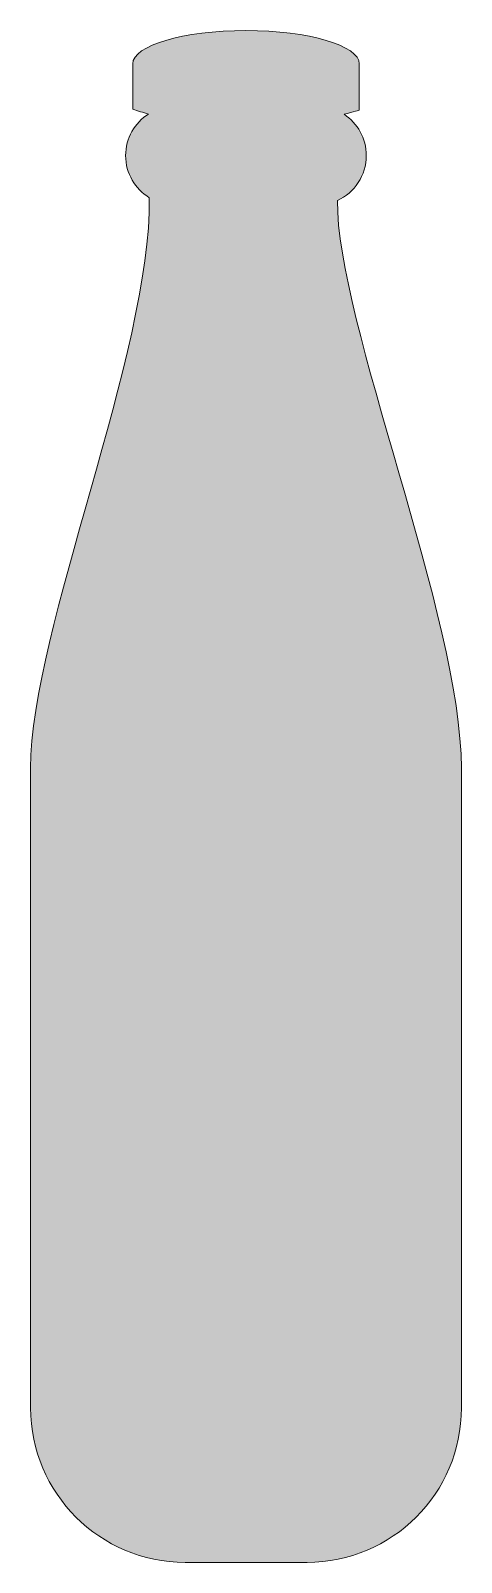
# Model space of a CAD drawing. Header units: inches. Extents: x 0 to 29, y 0 to 102.
import ezdxf

# ---------------------------------------------------------------- set-up
doc = ezdxf.new("R2010")
doc.units = ezdxf.units.IN
doc.header["$MEASUREMENT"] = 0
doc.layers.add('Layer 1', color=7, linetype='Continuous')

msp = doc.modelspace()

# ---------------------------------------------------------------- hatches: boundary and pattern name
at = {"layer": 'Layer 1', "true_color": 0x1b75bb}
h = msp.add_hatch(color=152, dxfattribs=at)
h.dxf.hatch_style = 2
edge = h.paths.add_edge_path()
edge.add_spline(control_points=[(22.26, 93.31), (22.26, 94.46), (21.68, 95.46), (20.79, 96.05), (21.44, 96.21), (21.8, 96.33), (21.8, 96.33), (21.8, 96.33), (21.8, 99.39), (21.8, 99.39), (21.8, 100.61), (18.44, 101.6), (14.28, 101.6), (10.13, 101.6), (6.77, 100.61), (6.77, 99.39), (6.77, 99.39), (6.77, 96.38), (6.77, 96.38), (7.12, 96.27), (7.46, 96.17), (7.81, 96.07), (6.91, 95.49), (6.3, 94.47), (6.3, 93.31), (6.3, 92.13), (6.93, 91.1), (7.87, 90.52), (8.02, 80.25), (0, 61.84), (0, 52.67), (0, 52.67), (0, 10.24), (0, 10.24), (0, 4.59), (4.59, 0), (10.24, 0), (10.24, 0), (18.33, 0), (18.33, 0), (23.98, 0), (28.57, 4.59), (28.57, 10.24), (28.57, 10.24), (28.57, 52.67), (28.57, 52.67), (28.57, 62.68), (20.25, 82.36), (20.35, 90.33), (21.48, 90.85), (22.26, 91.99), (22.26, 93.31)], knot_values=[0, 0, 0, 0, 1, 1, 1, 2, 2, 2, 3, 3, 3, 4, 4, 4, 5, 5, 5, 6, 6, 6, 7, 7, 7, 8, 8, 8, 9, 9, 9, 10, 10, 10, 11, 11, 11, 12, 12, 12, 13, 13, 13, 14, 14, 14, 15, 15, 15, 16, 16, 16, 17, 17, 17, 17], degree=3, periodic=1)

# ---------------------------------------------------------------- linework, layer by layer
at = {"layer": 'Layer 1', "lineweight": 0}
msp.add_open_spline([(22.26, 93.31), (22.26, 94.46), (21.68, 95.46), (20.79, 96.05), (21.44, 96.21), (21.8, 96.33), (21.8, 96.33), (21.8, 96.33), (21.8, 99.39), (21.8, 99.39), (21.8, 100.61), (18.44, 101.6), (14.28, 101.6), (10.13, 101.6), (6.77, 100.61), (6.77, 99.39), (6.77, 99.39), (6.77, 96.38), (6.77, 96.38), (7.12, 96.27), (7.46, 96.17), (7.81, 96.07), (6.91, 95.49), (6.3, 94.47), (6.3, 93.31), (6.3, 92.13), (6.93, 91.1), (7.87, 90.52), (8.02, 80.25), (0, 61.84), (0, 52.67), (0, 52.67), (0, 10.24), (0, 10.24), (0, 4.59), (4.59, 0), (10.24, 0), (10.24, 0), (18.33, 0), (18.33, 0), (23.98, 0), (28.57, 4.59), (28.57, 10.24), (28.57, 10.24), (28.57, 52.67), (28.57, 52.67), (28.57, 62.68), (20.25, 82.36), (20.35, 90.33), (21.48, 90.85), (22.26, 91.99), (22.26, 93.31)], degree=3, knots=[0, 0, 0, 0, 1, 1, 1, 2, 2, 2, 3, 3, 3, 4, 4, 4, 5, 5, 5, 6, 6, 6, 7, 7, 7, 8, 8, 8, 9, 9, 9, 10, 10, 10, 11, 11, 11, 12, 12, 12, 13, 13, 13, 14, 14, 14, 15, 15, 15, 16, 16, 16, 17, 17, 17, 17], dxfattribs=at)

doc.saveas('drawing.dxf')
